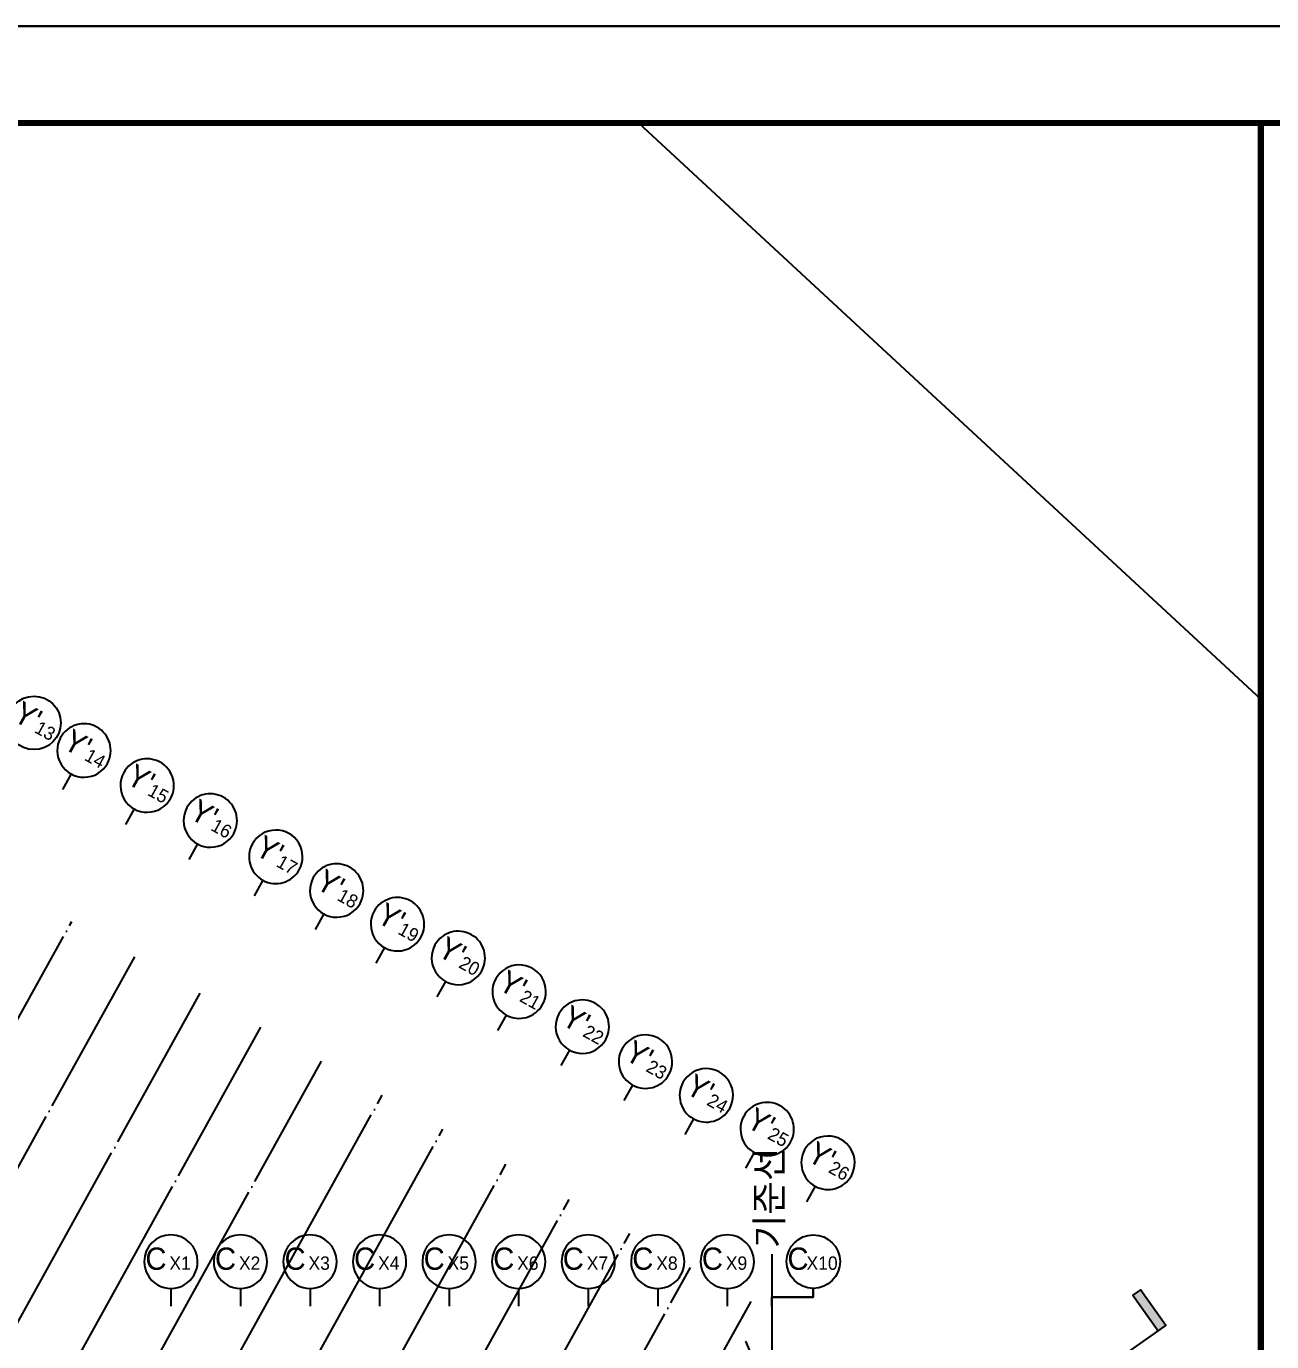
# Model space of a CAD drawing. Header units: millimetres. Extents: x -21000 to 567700, y 435000 to 850800.
# Drawn here: x 355402 to 495065, y 703229 to 850800 of the extents above; entities that cross this region are included whole.
import ezdxf
from ezdxf.xclip import XClip

# ---------------------------------------------------------------- set-up
doc = ezdxf.new("R2010")
doc.units = ezdxf.units.MM
doc.header["$LTSCALE"] = 700
doc.header["$XCLIPFRAME"] = 2
doc.linetypes.add('AB_Pbase$0$주차장기둥$0$CEN', pattern=[62, 60, -1, 0, -1])
doc.layers.get('0').update_dxf_attribs({"color": 2})
doc.layers.get('Defpoints').update_dxf_attribs({"color": 171})
for name, color, linetype in [('@방화구획_', 252, 'Continuous'), ('AB_Form$0$FORM', 7, 'Continuous'), ('AB_Pbase$0$rev(0107)', 20, 'Continuous'), ('AB_Pbase$0$WAL', 3, 'Continuous'), ('AB_Pbase$0$주차장기둥$0$CEN_P', 244, 'AB_Pbase$0$주차장기둥$0$CEN'), ('MAK2', 7, 'Continuous'), ('p_구조전체평면도중심선$0$AXIS', 7, 'Continuous')]:
    doc.layers.add(name, color=color, linetype=linetype)
doc.layers.add('AB_Form$0$FORM_X', color=161, linetype='Continuous', plot=False)
doc.layers.add('AB_Pbase$0$주차장기둥$0$DEFPOINT', color=247, linetype='Continuous', plot=False)
doc.styles.add('AB_Pbase$0$주차장기둥$0$돋움', font='')
doc.styles.add('p_구조전체평면도중심선$0$돋음', font='')
doc.styles.get('AB_Pbase$0$주차장기둥$0$돋움').set_extended_font_data('Dotum')
doc.styles.get('p_구조전체평면도중심선$0$돋음').set_extended_font_data('Dotum')

# ---------------------------------------------------------------- blocks, each defined once
blk = doc.blocks.new('AB_Pbase$0$AB_Pbase_지하1층_골조')
at = {"layer": 'Defpoints', "ltscale": 1500}
blk.add_lwpolyline([(-1.51339918e-08, 839949.3912975913), (493845.7187941228, 839949.3912975758), (493845.7187941073, 445500.0000000113), (1.48138497e-08, 445500.0000000156)], close=True, dxfattribs=at)
blk = doc.blocks.new('AB_Pbase$0$주차장기둥$0$cen 2bl 지하')
at = {"layer": 'AB_Pbase$0$주차장기둥$0$CEN_P', "color": 5}
for p, q in [((-26085.70226704481, 128591.7787924163), (-26085.70226700084, 259311.2975222437)), ((-17985.70226706021, 66582.95331043913), (-17985.70226699385, 259281.2022338101)), ((-9585.702267076973, 66582.95331047243), (-9585.70226700724, 259249.9923050638)), ((-1785.702267057386, 66582.9533104233), (-1785.702267054563, 259221.0116569422)), ((6014.297732951956, 113575.9430526974), (6014.297733008709, 259192.0310088207)), ((13814.29773294945, 127832.3474975136), (13814.29773298158, 259163.0503606995)), ((21614.29773293554, 128082.4813590802), (21614.29773296272, 259134.0697125781)), ((29714.29773293147, 127566.1087282069), (29714.29773301191, 259103.9744241443)), ((37814.29773293589, 127566.1087282005), (37814.29773301284, 259073.8791357101)), ((45614.29773293327, 127566.1087282069), (45614.29773299241, 259044.8984875889)), ((53414.29773296168, 167680.3546350605), (53414.29773300061, 259015.9178394673)), ((61214.29773296604, 186871.5490179204), (61214.2977329303, 258986.9371913463))]:
    blk.add_line(p, q, dxfattribs=at)
at = {"layer": 'AB_Pbase$0$주차장기둥$0$DEFPOINT'}
blk.add_lwpolyline([(60681.00991160163, 264746.7913134133), (68791.5306788065, 250115.0256515991), (62864.39066962236, 254786.1819986757)], dxfattribs=at)
at = {"layer": 'AB_Pbase$0$주차장기둥$0$DEFPOINT', "style": 'AB_Pbase$0$주차장기둥$0$돋움'}
blk.add_text('기준선', height=2999.999999999995, rotation=119.0000018627276, dxfattribs=at).set_placement((61393.09195817893, 265904.0272265785))
blk = doc.blocks.new('AB_Pbase$0$주차장기둥')
at = {"rotation": 1.99999810188403}
blk.add_blockref('AB_Pbase$0$주차장기둥$0$cen 2bl 지하', (36991.78868371947, -11666.72538985428), dxfattribs=at)
blk = doc.blocks.new('AB_Pbase$0$pppaaa_1_1')
at = {"layer": 'AB_Pbase$0$rev(0107)'}
blk.add_line((136007.5106089975, 1106808.465141358), (755465.0098079825, 532961.0191418563), dxfattribs=at)
blk = doc.blocks.new('AB_Pbase')
at = {"layer": 'Defpoints', "ltscale": 1500}
blk.add_lwpolyline([(-4.3801265e-09, 839949.3912976102), (493845.7187941025, 839949.3912975787), (493845.7187941242, 445500.000000059), (2.59060471e-08, 445500.0000000159)], close=True, dxfattribs=at)
for name, p, rotation in [('AB_Pbase$0$AB_Pbase_지하1층_골조', (-6.7507498898e-06, -3.3393152989e-06), 359.9999999999999), ('AB_Pbase$0$주차장기둥', (231892.5219283827, 539971.4727125298), 329.0000000345588)]:
    blk.add_blockref(name, p, dxfattribs=dict(rotation=rotation))
at = {"layer": 'AB_Pbase$0$WAL'}
ref = blk.add_blockref('AB_Pbase$0$pppaaa_1_1', (-0.0090321358875372, -0.0133324861526489), dxfattribs=dict(at, rotation=359.9999999999999))
XClip(ref).set_block_clipping_path([(-396188.9384898804, 0.0133324570973376), (493845.7278262604, 839949.4046300659)])
blk = doc.blocks.new('AB_Form')
at = {"layer": 'AB_Form$0$FORM', "const_width": 1.000000000465661}
blk.add_lwpolyline([(30.00000000001433, 14.99999999999807), (827.0000000000141, 14.99999999999807), (827.0000000000141, 578.499999999998), (30.00000000001433, 578.499999999998)], close=True, dxfattribs=at)
blk.add_lwpolyline([(735.5000000000142, 578.499999999998), (735.5000000000142, 14.99999999999807)], dxfattribs=at)
at = {"layer": 'AB_Form$0$FORM_X'}
for points in [[(1.43281e-11, -1.9327e-12), (841.0000000000142, -1.9327e-12), (841.0000000000142, 593.999999999998), (1.43281e-11, 593.999999999998)], [(735.5000000000142, 578.499999999998), (30.00000000001433, 578.499999999998), (30.00000000001433, 14.99999999999807), (735.5000000000142, 14.99999999999807)]]:
    blk.add_lwpolyline(points, close=True, dxfattribs=at)
blk = doc.blocks.new('p_구조전체평면도중심선$0$BOMBOM_S')
at = {"layer": 'p_구조전체평면도중심선$0$AXIS', "color": 7}
blk.add_line((0, 0.4000000000032742), (0, 3.638e-12), dxfattribs=at)
blk.add_lwpolyline([(-0.6000000000003638, 1.000000000003637, 1), (0.6000000000003638, 1.000000000003637, 1), (-0.6000000000003638, 1.000000000003637, 1)], format="xyb", dxfattribs=at)
at = {"layer": 'p_구조전체평면도중심선$0$AXIS', "color": 1, "style": 'p_구조전체평면도중심선$0$돋음'}
for tag, p, height in [('X', (-0.2946560673717613, 0.8158881493654916), 0.3999999999999999), ('N', (0.1285146189657098, 0.8158881493654916), 0.25)]:
    blk.add_attdef(tag, p, '', height=height, dxfattribs=at)
blk = doc.blocks.new('p_구조전체평면도중심선')
at = {"layer": 'p_구조전체평면도중심선$0$AXIS', "color": 7}
blk.add_lwpolyline([(415256.5353954244, 13876.80875933426), (415256.5353285419, 14876.80875930167), (415256.5353954244, 13876.80875933426), (410610.1359556056, 13876.80867907335), (410610.1360224897, 12876.80867907311), (410610.1360224897, 12876.80867907311), (410610.1359556056, 13876.80867907335)], close=True, dxfattribs=at)
at = {"layer": 'p_구조전체평면도중심선$0$AXIS'}
for centre in [(327863.8418042016, 78317.15648982697), (415256.5351278962, 17876.80875930656)]:
    blk.add_circle(centre, 3000, dxfattribs=at)
ref = blk.add_blockref('p_구조전체평면도중심선$0$BOMBOM_S', (331037.3599503832, 70841.27621752559), dxfattribs=dict(at, xscale=5000.000000000002, yscale=5000.000000000002, zscale=5000.000000000002, rotation=330.9999992206014))
ref.add_attrib('X', "Y'", (330939.3943848391, 75559.82463160087), dxfattribs={"color": 1, "height": 2500, "rotation": 330.9999990895026, "style": 'p_구조전체평면도중심선$0$돋음'})
ref.add_attrib('N', '14', (333402.1952633419, 74194.67176889325), dxfattribs={"color": 1, "height": 1500, "rotation": 330.9999990895026, "style": 'p_구조전체평면도중심선$0$돋음'})
ref = blk.add_blockref('p_구조전체평면도중심선$0$BOMBOM_S', (338121.7795247942, 66914.31819716678), dxfattribs=dict(at, xscale=5000.000000000002, yscale=5000.000000000002, zscale=5000.000000000002, rotation=330.9999992206014))
ref.add_attrib('X', "Y'", (338023.8139592427, 71632.86661121226), dxfattribs={"color": 1, "height": 2500, "rotation": 330.9999990895026, "style": 'p_구조전체평면도중심선$0$돋음'})
ref.add_attrib('N', '15', (340486.614837738, 70267.71374850487), dxfattribs={"color": 1, "height": 1500, "rotation": 330.9999990895026, "style": 'p_구조전체평면도중심선$0$돋음'})
ref = blk.add_blockref('p_구조전체평면도중심선$0$BOMBOM_S', (345206.1990991903, 62987.36017680797), dxfattribs=dict(at, xscale=5000.000000000002, yscale=5000.000000000002, zscale=5000.000000000002, rotation=330.9999992206014))
ref.add_attrib('X', "Y'", (345108.2335336388, 67705.90859082386), dxfattribs={"color": 1, "height": 2500, "rotation": 330.9999990895026, "style": 'p_구조전체평면도중심선$0$돋음'})
ref.add_attrib('N', '16', (347571.0344121416, 66340.7557281612), dxfattribs={"color": 1, "height": 1500, "rotation": 330.9999990895026, "style": 'p_구조전체평면도중심선$0$돋음'})
ref = blk.add_blockref('p_구조전체평면도중심선$0$BOMBOM_S', (352553.0045837501, 58914.95926677668), dxfattribs=dict(at, xscale=5000.000000000002, yscale=5000.000000000002, zscale=5000.000000000002, rotation=330.9999992206014))
ref.add_attrib('X', "Y'", (352455.0390182135, 63633.5076808224), dxfattribs={"color": 1, "height": 2500, "rotation": 330.9999990895026, "style": 'p_구조전체평면도중심선$0$돋음'})
ref.add_attrib('N', '17', (354917.8398966939, 62268.35481811478), dxfattribs={"color": 1, "height": 1500, "rotation": 330.9999990895026, "style": 'p_구조전체평면도중심선$0$돋음'})
ref = blk.add_blockref('p_구조전체평면도중심선$0$BOMBOM_S', (359375.0382479825, 55133.44413609081), dxfattribs=dict(at, xscale=5000.000000000002, yscale=5000.000000000002, zscale=5000.000000000002, rotation=330.9999992206014))
ref.add_attrib('X', "Y'", (359277.072682446, 59851.99255013629), dxfattribs={"color": 1, "height": 2500, "rotation": 330.9999990895026, "style": 'p_구조전체평면도중심선$0$돋음'})
ref.add_attrib('N', '18', (361739.8735609487, 58486.83968745847), dxfattribs={"color": 1, "height": 1500, "rotation": 330.9999990895026, "style": 'p_구조전체평면도중심선$0$돋음'})
ref = blk.add_blockref('p_구조전체평면도중심선$0$BOMBOM_S', (366197.071912267, 51351.9290053451), dxfattribs=dict(at, xscale=5000.000000000002, yscale=5000.000000000002, zscale=5000.000000000002, rotation=330.9999992206014))
ref.add_attrib('X', "Y'", (366099.1063467007, 56070.47741939058), dxfattribs={"color": 1, "height": 2500, "rotation": 330.9999990895026, "style": 'p_구조전체평면도중심선$0$돋음'})
ref.add_attrib('N', '19', (368561.9072252183, 54705.32455668319), dxfattribs={"color": 1, "height": 1500, "rotation": 330.9999990895026, "style": 'p_구조전체평면도중심선$0$돋음'})
ref = blk.add_blockref('p_구조전체평면도중심선$0$BOMBOM_S', (373019.1055764846, 47570.41387456958), dxfattribs=dict(at, xscale=5000.000000000002, yscale=5000.000000000002, zscale=5000.000000000002, rotation=330.9999992206014))
ref.add_attrib('X', "Y'", (372921.1400109332, 52288.9622886451), dxfattribs={"color": 1, "height": 2500, "rotation": 330.9999990895026, "style": 'p_구조전체평면도중심선$0$돋음'})
ref.add_attrib('N', '20', (375383.9408894284, 50923.80942593771), dxfattribs={"color": 1, "height": 1500, "rotation": 330.9999990895026, "style": 'p_구조전체평면도중심선$0$돋음'})
ref = blk.add_blockref('p_구조전체평면도중심선$0$BOMBOM_S', (379841.1392407171, 43788.8987438241), dxfattribs=dict(at, xscale=5000.000000000002, yscale=5000.000000000002, zscale=5000.000000000002, rotation=330.9999992206014))
ref.add_attrib('X', "Y'", (379743.173675188, 48507.44715789962), dxfattribs={"color": 1, "height": 2500, "rotation": 330.9999990895026, "style": 'p_구조전체평면도중심선$0$돋음'})
ref.add_attrib('N', '21', (382205.9745536683, 47142.2942952218), dxfattribs={"color": 1, "height": 1500, "rotation": 330.9999990895026, "style": 'p_구조전체평면도중심선$0$돋음'})
ref = blk.add_blockref('p_구조전체평면도중심선$0$BOMBOM_S', (386925.5588151207, 39861.94072346552), dxfattribs=dict(at, xscale=5000.000000000002, yscale=5000.000000000002, zscale=5000.000000000002, rotation=330.9999992206014))
ref.add_attrib('X', "Y'", (386827.5932495692, 44580.4891375557), dxfattribs={"color": 1, "height": 2500, "rotation": 330.9999990895026, "style": 'p_구조전체평면도중심선$0$돋음'})
ref.add_attrib('N', '22', (389290.3941281017, 43215.33627483319), dxfattribs={"color": 1, "height": 1500, "rotation": 330.9999990895026, "style": 'p_구조전체평면도중심선$0$돋음'})
ref = blk.add_blockref('p_구조전체평면도중심선$0$BOMBOM_S', (394009.9783895838, 35934.98270321102), dxfattribs=dict(at, xscale=5000.000000000002, yscale=5000.000000000002, zscale=5000.000000000002, rotation=330.9999992206014))
ref.add_attrib('X', "Y'", (393912.0128240324, 40653.53111724159), dxfattribs={"color": 1, "height": 2500, "rotation": 330.9999990895026, "style": 'p_구조전체평면도중심선$0$돋음'})
ref.add_attrib('N', '23', (396374.8137025425, 39288.37825453421), dxfattribs={"color": 1, "height": 1500, "rotation": 330.9999990895026, "style": 'p_구조전체평면도중심선$0$돋음'})
ref = blk.add_blockref('p_구조전체평면도중심선$0$BOMBOM_S', (400832.0120538162, 32153.4675724206), dxfattribs=dict(at, xscale=5000.000000000002, yscale=5000.000000000002, zscale=5000.000000000002, rotation=330.9999992206014))
ref.add_attrib('X', "Y'", (400734.0464882498, 36872.01598649612), dxfattribs={"color": 1, "height": 2500, "rotation": 330.9999990895026, "style": 'p_구조전체평면도중심선$0$돋음'})
ref.add_attrib('N', '24', (403196.84736676, 35506.86312375893), dxfattribs={"color": 1, "height": 1500, "rotation": 330.9999990895026, "style": 'p_구조전체평면도중심선$0$돋음'})
ref = blk.add_blockref('p_구조전체평면도중심선$0$BOMBOM_S', (407654.0457180636, 28371.95244170493), dxfattribs=dict(at, xscale=5000.000000000002, yscale=5000.000000000002, zscale=5000.000000000002, rotation=330.9999992206014))
ref.add_attrib('X', "Y'", (407556.0801525121, 33090.50085575064), dxfattribs={"color": 1, "height": 2500, "rotation": 330.9999990895026, "style": 'p_구조전체평면도중심선$0$돋음'})
ref.add_attrib('N', '25', (410018.8810310148, 31725.34799307282), dxfattribs={"color": 1, "height": 1500, "rotation": 330.9999990895026, "style": 'p_구조전체평면도중심선$0$돋음'})
ref = blk.add_blockref('p_구조전체평면도중심선$0$BOMBOM_S', (414476.079382296, 24590.43731101905), dxfattribs=dict(at, xscale=5000.000000000002, yscale=5000.000000000002, zscale=5000.000000000002, rotation=330.9999992206014))
ref.add_attrib('X', "Y'", (414378.1138167372, 29308.98572506453), dxfattribs={"color": 1, "height": 2500, "rotation": 330.9999990895026, "style": 'p_구조전체평면도중심선$0$돋음'})
ref.add_attrib('N', '26', (416840.9146952622, 27943.83286238671), dxfattribs={"color": 1, "height": 1500, "rotation": 330.9999990895026, "style": 'p_구조전체평면도중심선$0$돋음'})
ref = blk.add_blockref('p_구조전체평면도중심선$0$BOMBOM_S', (343210.1360219345, 12876.80874265451), dxfattribs=dict(at, xscale=5000, yscale=5000, zscale=5000, rotation=359.9999967863212))
ref.add_attrib('X', 'C', (340354.8655684294, 16956.24965393846), dxfattribs={"color": 1, "height": 2500, "rotation": 359.9999966549415, "style": 'p_구조전체평면도중심선$0$돋음'})
ref.add_attrib('N', 'X1', (343041.0230847395, 16956.2495032472), dxfattribs={"color": 1, "height": 1499.999999999999, "rotation": 359.9999966549415, "style": 'p_구조전체평면도중심선$0$돋음'})
ref = blk.add_blockref('p_구조전체평면도중심선$0$BOMBOM_S', (351010.1359912535, 12876.80874265521), dxfattribs=dict(at, xscale=5000, yscale=5000, zscale=5000, rotation=359.9999967863212))
ref.add_attrib('X', 'C', (348154.8655377484, 16956.24965393892), dxfattribs={"color": 1, "height": 2500, "rotation": 359.9999966549415, "style": 'p_구조전체평면도중심선$0$돋음'})
ref.add_attrib('N', 'X2 ', (350841.0230540585, 16956.24950324767), dxfattribs={"color": 1, "height": 1499.999999999999, "rotation": 359.9999966549415, "style": 'p_구조전체평면도중심선$0$돋음'})
ref = blk.add_blockref('p_구조전체평면도중심선$0$BOMBOM_S', (358810.1359605725, 12876.8087426559), dxfattribs=dict(at, xscale=5000, yscale=5000, zscale=5000, rotation=359.9999967863212))
ref.add_attrib('X', 'C', (355954.8655070675, 16956.24965393985), dxfattribs={"color": 1, "height": 2500, "rotation": 359.9999966549415, "style": 'p_구조전체평면도중심선$0$돋음'})
ref.add_attrib('N', 'X3', (358641.0230233775, 16956.2495032486), dxfattribs={"color": 1, "height": 1499.999999999999, "rotation": 359.9999966549415, "style": 'p_구조전체평면도중심선$0$돋음'})
ref = blk.add_blockref('p_구조전체평면도중심선$0$BOMBOM_S', (366610.1359298914, 12876.8087426566), dxfattribs=dict(at, xscale=5000, yscale=5000, zscale=5000, rotation=359.9999967863212))
ref.add_attrib('X', 'C', (363754.8654763863, 16956.24965394032), dxfattribs={"color": 1, "height": 2500, "rotation": 359.9999966549415, "style": 'p_구조전체평면도중심선$0$돋음'})
ref.add_attrib('N', 'X4', (366441.0229926964, 16956.24950324907), dxfattribs={"color": 1, "height": 1499.999999999999, "rotation": 359.9999966549415, "style": 'p_구조전체평면도중심선$0$돋음'})
ref = blk.add_blockref('p_구조전체평면도중심선$0$BOMBOM_S', (374410.1358992103, 12876.8087426573), dxfattribs=dict(at, xscale=5000, yscale=5000, zscale=5000, rotation=359.9999967863212))
ref.add_attrib('X', 'C', (371554.8654457053, 16956.24965394125), dxfattribs={"color": 1, "height": 2500, "rotation": 359.9999966549415, "style": 'p_구조전체평면도중심선$0$돋음'})
ref.add_attrib('N', 'X5', (374241.0229620154, 16956.24950324977), dxfattribs={"color": 1, "height": 1499.999999999999, "rotation": 359.9999966549415, "style": 'p_구조전체평면도중심선$0$돋음'})
ref = blk.add_blockref('p_구조전체평면도중심선$0$BOMBOM_S', (382210.1358685294, 12876.808742658), dxfattribs=dict(at, xscale=5000, yscale=5000, zscale=5000, rotation=359.9999967863212))
ref.add_attrib('X', 'C', (379354.8654150244, 16956.24965394172), dxfattribs={"color": 1, "height": 2500, "rotation": 359.9999966549415, "style": 'p_구조전체평면도중심선$0$돋음'})
ref.add_attrib('N', 'X6', (382041.0229313345, 16956.24950325046), dxfattribs={"color": 1, "height": 1499.999999999999, "rotation": 359.9999966549415, "style": 'p_구조전체평면도중심선$0$돋음'})
ref = blk.add_blockref('p_구조전체평면도중심선$0$BOMBOM_S', (390010.1358378484, 12876.80874265846), dxfattribs=dict(at, xscale=5000, yscale=5000, zscale=5000, rotation=359.9999967863212))
ref.add_attrib('X', 'C', (387154.8653843433, 16956.24965394242), dxfattribs={"color": 1, "height": 2500, "rotation": 359.9999966549415, "style": 'p_구조전체평면도중심선$0$돋음'})
ref.add_attrib('N', 'X7', (389841.0229006535, 16956.24950325116), dxfattribs={"color": 1, "height": 1499.999999999999, "rotation": 359.9999966549415, "style": 'p_구조전체평면도중심선$0$돋음'})
ref = blk.add_blockref('p_구조전체평면도중심선$0$BOMBOM_S', (397810.1358071674, 12876.8087426594), dxfattribs=dict(at, xscale=5000, yscale=5000, zscale=5000, rotation=359.9999967863212))
ref.add_attrib('X', 'C', (394954.8653536623, 16956.24965394311), dxfattribs={"color": 1, "height": 2500, "rotation": 359.9999966549415, "style": 'p_구조전체평면도중심선$0$돋음'})
ref.add_attrib('N', 'X8', (397641.0228699725, 16956.24950325186), dxfattribs={"color": 1, "height": 1499.999999999999, "rotation": 359.9999966549415, "style": 'p_구조전체평면도중심선$0$돋음'})
ref = blk.add_blockref('p_구조전체평면도중심선$0$BOMBOM_S', (405610.1357764863, 12876.80482378625), dxfattribs=dict(at, xscale=5000, yscale=5000, zscale=5000, rotation=359.9999967863212))
ref.add_attrib('X', 'C', (402754.8653229813, 16956.24573506997), dxfattribs={"color": 1, "height": 2500, "rotation": 359.9999966549415, "style": 'p_구조전체평면도중심선$0$돋음'})
ref.add_attrib('N', 'X9', (405441.0228392914, 16956.24558437871), dxfattribs={"color": 1, "height": 1499.999999999999, "rotation": 359.9999966549415, "style": 'p_구조전체평면도중심선$0$돋음'})
at = {"layer": 'p_구조전체평면도중심선$0$AXIS', "color": 1, "style": 'p_구조전체평면도중심선$0$돋음'}
for s, height, rotation, p in [("Y'", 2500, 330.9999990895026, (325341.8280779424, 78662.60640114499)), ('13', 1500, 330.9999990895026, (327804.6289564526, 77297.45353846741)), ('C', 2500, 3.7002416426e-06, (412357.0380607354, 16956.24928805488)), ('X10', 1500, 3.7002416426e-06, (414491.9003956319, 16956.24947634968))]:
    blk.add_text(s, height=height, rotation=rotation, dxfattribs=at).set_placement(p)

msp = doc.modelspace()

# ---------------------------------------------------------------- block references
ref = msp.add_blockref('AB_Pbase', (1.00299076e-08, -1.3533281e-09))
XClip(ref).set_block_clipping_path([(-1.50175765e-08, 445500.00000001484), (493845.7187941075, 839949.3912975936)])

# ---------------------------------------------------------------- next in the draw order: linework, layer by layer
at = {"layer": '@방화구획_'}
msp.add_lwpolyline([(-20999.99999997252, 850800.0000000121), (567700.0000000274, 850800.0000000121), (567700.0000000274, 435000.0000000123), (-20999.99999997252, 435000.0000000124)], close=True, dxfattribs=at)
at = {"layer": 'Defpoints', "ltscale": 1500}
msp.add_lwpolyline([(-4.8739821e-09, 839949.3912975923), (493845.7187941249, 839949.3912975774), (493845.7187941175, 445500.0000000135), (1.74777597e-08, 445500.0000000135)], close=True, dxfattribs=at)
at = {"layer": 'MAK2'}
msp.add_lwpolyline([(427700.5270642447, 665881.7245892579), (483193.7109441045, 705035.7773316496), (480368.811168659, 709039.5182396912), (479510.866688359, 708434.1825735413), (482335.7664638045, 704430.4416654849)], dxfattribs=at)
msp.add_solid([(479510.866688359, 708434.1825735413), (482335.7664638045, 704430.4416654849), (480368.811168659, 709039.5182396912), (483193.7109441045, 705035.7773316496)], dxfattribs=at)

# ---------------------------------------------------------------- next in the draw order: block references
at = {"xscale": 700, "yscale": 700, "zscale": 700}
msp.add_blockref('AB_Form', (-20999.99999998252, 435000.0000000135), dxfattribs=at)
msp.add_blockref('p_구조전체평면도중심선', (28406.34386125883, 694336.9228477918))

doc.saveas('drawing.dxf')
